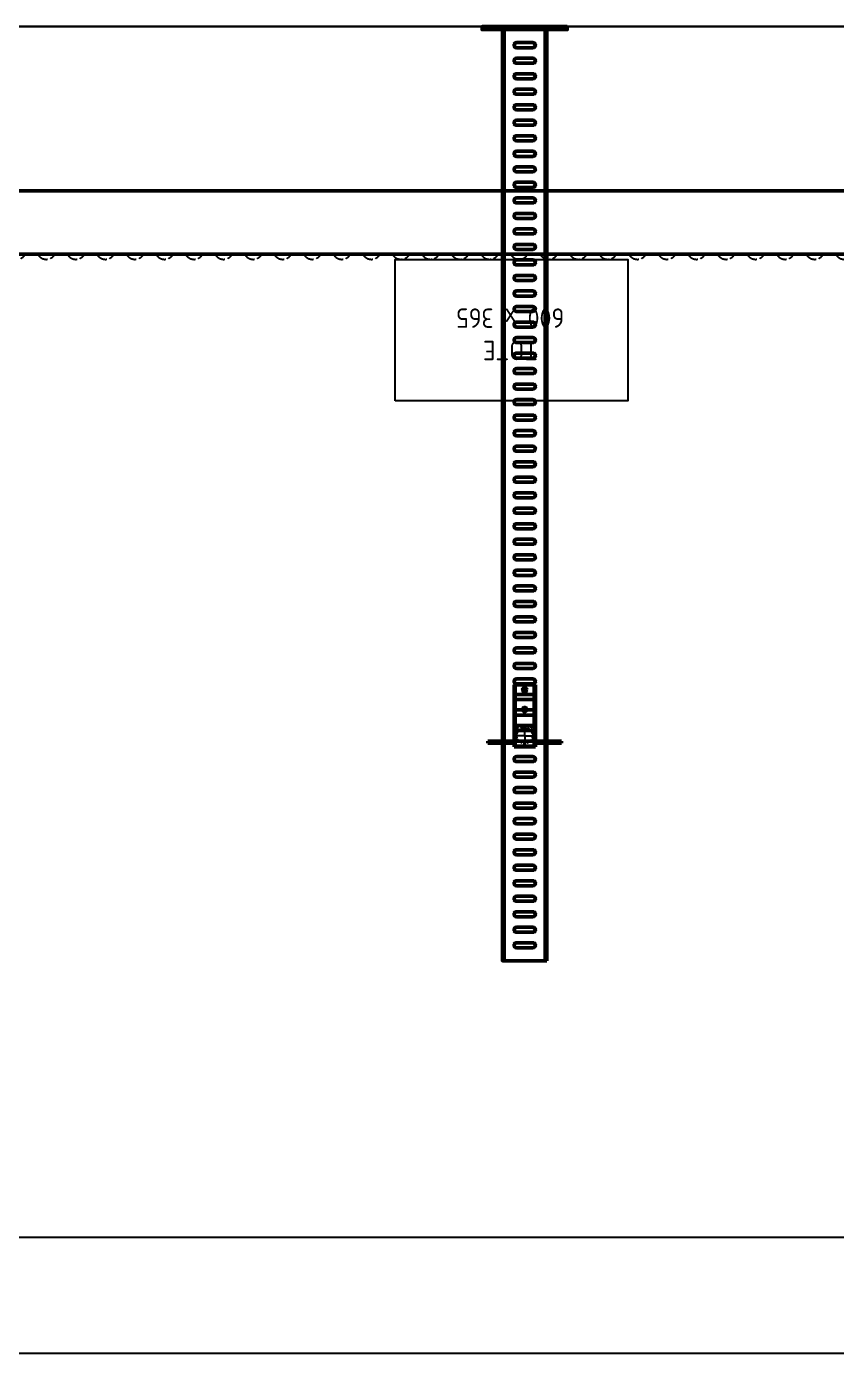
# Model space of a CAD drawing. Header units: millimetres. Extents: x 0 to 461941, y -159644 to 4828.
# Drawn here: x 226313 to 228401, y -151818 to -148398 of the extents above; entities that cross this region are included whole.
import ezdxf

# ---------------------------------------------------------------- set-up
doc = ezdxf.new("R2010")
doc.units = ezdxf.units.MM
doc.linetypes.add('Xref Conv Decant Product Tote$0$AM_ISO02W050', pattern=[7.5, 6, -1.5])
doc.linetypes.add('Xref Conv Decant Product Tote$0$MultiDeck$0$Conveyor - Ground 940 aisles$0$HIDDEN', pattern=[9.525, 6.35, -3.175])
for name, color, linetype in [('AM_BOR', 4, 'Continuous'), ('Xref Conv Decant Empty Tote$0$B', 4, 'Continuous'), ('Xref Conv Decant Empty Tote$0$Mezz', 1, 'Continuous'), ('Xref Conv Decant In$0$P_Number1', 4, 'Continuous'), ('Xref Conv Decant Product Tote$0$B', 4, 'Continuous'), ('Xref Conv Decant Product Tote$0$MultiDeck$0$Conveyor - Ground 940 aisles$0$D', 7, 'Continuous'), ('Xref Conv Decant Product Tote$0$MultiDeck$0$Conveyor - Ground 940 aisles$0$H', 7, 'Xref Conv Decant Product Tote$0$MultiDeck$0$Conveyor - Ground 940 aisles$0$HIDDEN'), ('Xref Conv Decant Product Tote$0$Tote', 7, 'Continuous')]:
    doc.layers.add(name, color=color, linetype=linetype)
doc.layers.add('Xref Conv Decant Product Tote$0$Conv- Product decant', color=3, linetype='Continuous', lineweight=50)
doc.layers.add('Xref Conv Decant Product Tote$0$Hidden', color=9, linetype='Xref Conv Decant Product Tote$0$AM_ISO02W050', lineweight=25)
doc.styles.add('Xref Conv Decant Product Tote$0$STANDARD', font='ISOCP.SHX')

# ---------------------------------------------------------------- blocks, each defined once
blk = doc.blocks.new('Xref Conv Decant Empty Tote')
at = {"layer": 'Xref Conv Decant Empty Tote$0$B'}
blk.add_line((242903.7, -148397.6), (134788.8, -148397.6), dxfattribs=at)
at = {"layer": 'Xref Conv Decant Empty Tote$0$Mezz'}
blk.add_lwpolyline([(144253.6, -151517.6), (239475.4, -151517.6), (239475.4, -151817.6), (144253.6, -151817.6)], close=True, dxfattribs=at)
blk = doc.blocks.new('*U364')
blk.add_lwpolyline([(0, 0), (3657.6, 0), (3657.6, -163.5), (0, -163.5)], close=True)
at = {"layer": 'Xref Conv Decant Product Tote$0$Hidden', "ltscale": 5}
for centre in [(38.1, -12), (114.3, -12), (190.5, -12), (266.7, -12), (342.9, -12), (419.1, -12), (495.3, -12), (571.5, -12), (647.7, -12), (723.9, -12), (800.1, -12), (876.3, -12), (952.5, -12), (1028.7, -12), (1104.9, -12), (1181.1, -12), (1257.3, -12), (1333.5, -12), (1409.7, -12), (1485.9, -12), (1562.1, -12), (1638.3, -12), (1714.5, -12), (1790.7, -12), (1866.9, -12), (1943.1, -12), (2019.3, -12), (2095.5, -12), (2171.7, -12), (2247.9, -12), (2324.1, -12), (2400.3, -12), (2476.5, -12), (2552.7, -12), (2628.9, -12), (2705.1, -12), (2781.3, -12), (2857.5, -12), (2933.7, -12), (3009.9, -12), (3086.1, -12), (3162.3, -12), (3238.5, -12), (3314.7, -12), (3390.9, -12), (3467.1, -12), (3543.3, -12), (3619.5, -12)]:
    blk.add_arc(centre, 25, 28.6854, 151.3146, dxfattribs=at)
blk = doc.blocks.new('Xref Conv Decant Product Tote$0$Tote side 600 x 365')
at = {"layer": 'Xref Conv Decant Product Tote$0$Tote'}
blk.add_lwpolyline([(600, 365), (600, 0), (0, 0), (0, 365)], close=True, dxfattribs=at)
at = {"layer": 'Xref Conv Decant Product Tote$0$Tote', "insert": (124.2, 259.8), "char_height": 50, "attachment_point": 1, "style": 'Xref Conv Decant Product Tote$0$STANDARD'}
blk.add_mtext_dynamic_manual_height_columns('\\pi107.5;TOTE\\P\\pi39.971;600 x 365', width=355.005, gutter_width=12.5, heights=[0], dxfattribs=at)
blk = doc.blocks.new('Xref Conv Decant Product Tote$0$SLOT (0deg)')
blk.add_lwpolyline([(-21, 6.5, 1), (-21, -6.5), (21, -6.5, 1), (21, 6.5)], format="xyb", close=True)
blk = doc.blocks.new('*U385')
for p, q in [((-95.2, 18.7), (-29.9, 18.7)), ((-95.2, 18.7), (-95.2, 13.7)), ((-95.2, 13.7), (-29.9, 13.7)), ((-27.5, 28.5), (27.5, 28.5)), ((-27.5, -131.5), (-27.5, 28.5)), ((-24.5, -131.5), (-24.5, 28.5)), ((24.5, -131.5), (24.5, 28.5)), ((27.5, -131.5), (27.5, 28.5)), ((30, 18.7), (95.2, 18.7)), ((95.2, 13.7), (30, 13.7)), ((95.2, 18.7), (95.2, 13.7)), ((-27.5, -131.5), (27.5, -131.5))]:
    blk.add_line(p, q)
for centre in [(0, -67.5), (0, -118.5)]:
    blk.add_circle(centre, 5.5)
for centre, start, end in [((-29.9, 10.5), 0, 90), ((30, 10.5), 90, 180)]:
    blk.add_arc(centre, 3.2, start, end)
at = {"layer": 'Xref Conv Decant Product Tote$0$MultiDeck$0$Conveyor - Ground 940 aisles$0$D', "linetype": 'Xref Conv Decant Product Tote$0$MultiDeck$0$Conveyor - Ground 940 aisles$0$HIDDEN'}
for p, q in [((-26.8, 10.5), (-26.8, -1.6)), ((-21.8, 10.5), (-21.8, -1.5)), ((21.8, 10.5), (21.8, -1.5)), ((26.8, 10.5), (26.8, -1.6))]:
    blk.add_line(p, q, dxfattribs=at)
at = {"layer": 'Xref Conv Decant Product Tote$0$MultiDeck$0$Conveyor - Ground 940 aisles$0$D'}
for p, q in [((-2, 0), (-21, 0)), ((-1, 0), (1, 0)), ((0, 2), (0, 21)), ((0, -1), (0, 1)), ((2, 0), (21, 0)), ((0, -2), (0, -21)), ((-4, -67.5), (-7.5, -67.5)), ((-2, -67.5), (2, -67.5)), ((0, -63.5), (0, -60)), ((0, -69.5), (0, -65.5)), ((4, -67.5), (7.5, -67.5)), ((0, -71.5), (0, -75)), ((-4, -118.5), (-7.5, -118.5)), ((-2, -118.5), (2, -118.5)), ((0, -114.5), (0, -111)), ((0, -120.5), (0, -116.5)), ((0, -122.5), (0, -126)), ((4, -118.5), (7.5, -118.5))]:
    blk.add_line(p, q, dxfattribs=at)
at = {"layer": 'Xref Conv Decant Product Tote$0$MultiDeck$0$Conveyor - Ground 940 aisles$0$D', "linetype": 'Xref Conv Decant Product Tote$0$MultiDeck$0$Conveyor - Ground 940 aisles$0$HIDDEN'}
blk.add_circle((0, 0), 20, dxfattribs=at)
for centre, radius, start, end in [((-29.9, 10.5), 8.2, 0, 90), ((30, 10.5), 8.2, 90, 180), ((0, 0), 26.8, 183.5004, 356.4996), ((0, 0), 21.8, 183.8813, 356.1187)]:
    blk.add_arc(centre, radius, start, end, dxfattribs=at)
at = {"layer": 'Xref Conv Decant Product Tote$0$MultiDeck$0$Conveyor - Ground 940 aisles$0$H'}
for p, q in [((-88.7, 18.7), (-88.7, 13.7)), ((-63.7, 18.7), (-63.7, 13.7)), ((63.7, 18.7), (63.7, 13.7)), ((88.7, 18.7), (88.7, 13.7))]:
    blk.add_line(p, q, dxfattribs=at)
blk = doc.blocks.new('*U413')
for p, q in [((-52.5, 2408), (-52.5, 8)), ((52.5, 8), (52.5, 2408))]:
    blk.add_line(p, q)
for points in [[(-57.5, 2408), (57.5, 2408), (57.5, 8), (-57.5, 8)], [(-110, 0), (110, 0), (110, 8), (-110, 8)]]:
    blk.add_lwpolyline(points, close=True)
at = {"layer": 'Xref Conv Decant Product Tote$0$Hidden'}
for p, q in [((-90, 8), (-90, 0)), ((-76, 8), (-76, 0)), ((76, 8), (76, 0)), ((90, 8), (90, 0))]:
    blk.add_line(p, q, dxfattribs=at)
for name, p in [('Xref Conv Decant Product Tote$0$SLOT (0deg)', (0, 2368)), ('Xref Conv Decant Product Tote$0$SLOT (0deg)', (0, 2328)), ('Xref Conv Decant Product Tote$0$SLOT (0deg)', (0, 2288)), ('Xref Conv Decant Product Tote$0$SLOT (0deg)', (0, 2248)), ('Xref Conv Decant Product Tote$0$SLOT (0deg)', (0, 2208)), ('Xref Conv Decant Product Tote$0$SLOT (0deg)', (0, 2168)), ('Xref Conv Decant Product Tote$0$SLOT (0deg)', (0, 2128)), ('Xref Conv Decant Product Tote$0$SLOT (0deg)', (0, 2088)), ('Xref Conv Decant Product Tote$0$SLOT (0deg)', (0, 2048)), ('Xref Conv Decant Product Tote$0$SLOT (0deg)', (0, 2008)), ('Xref Conv Decant Product Tote$0$SLOT (0deg)', (0, 1968)), ('Xref Conv Decant Product Tote$0$SLOT (0deg)', (0, 1928)), ('Xref Conv Decant Product Tote$0$SLOT (0deg)', (0, 1888)), ('*U385', (0, 1828)), ('*U385', (0, 1828)), ('Xref Conv Decant Product Tote$0$SLOT (0deg)', (0, 1848)), ('Xref Conv Decant Product Tote$0$SLOT (0deg)', (0, 1808)), ('Xref Conv Decant Product Tote$0$SLOT (0deg)', (0, 1768)), ('Xref Conv Decant Product Tote$0$SLOT (0deg)', (0, 1728)), ('Xref Conv Decant Product Tote$0$SLOT (0deg)', (0, 1688)), ('Xref Conv Decant Product Tote$0$SLOT (0deg)', (0, 1648)), ('Xref Conv Decant Product Tote$0$SLOT (0deg)', (0, 1608)), ('Xref Conv Decant Product Tote$0$SLOT (0deg)', (0, 1568)), ('Xref Conv Decant Product Tote$0$SLOT (0deg)', (0, 1528)), ('Xref Conv Decant Product Tote$0$SLOT (0deg)', (0, 1488)), ('Xref Conv Decant Product Tote$0$SLOT (0deg)', (0, 1448)), ('Xref Conv Decant Product Tote$0$SLOT (0deg)', (0, 1408)), ('Xref Conv Decant Product Tote$0$SLOT (0deg)', (0, 1368)), ('Xref Conv Decant Product Tote$0$SLOT (0deg)', (0, 1328)), ('Xref Conv Decant Product Tote$0$SLOT (0deg)', (0, 1288)), ('Xref Conv Decant Product Tote$0$SLOT (0deg)', (0, 1248)), ('Xref Conv Decant Product Tote$0$SLOT (0deg)', (0, 1208)), ('Xref Conv Decant Product Tote$0$SLOT (0deg)', (0, 1168)), ('Xref Conv Decant Product Tote$0$SLOT (0deg)', (0, 1128)), ('Xref Conv Decant Product Tote$0$SLOT (0deg)', (0, 1088)), ('Xref Conv Decant Product Tote$0$SLOT (0deg)', (0, 1048)), ('Xref Conv Decant Product Tote$0$SLOT (0deg)', (0, 1008)), ('Xref Conv Decant Product Tote$0$SLOT (0deg)', (0, 968)), ('Xref Conv Decant Product Tote$0$SLOT (0deg)', (0, 928)), ('Xref Conv Decant Product Tote$0$SLOT (0deg)', (0, 888)), ('Xref Conv Decant Product Tote$0$SLOT (0deg)', (0, 848)), ('Xref Conv Decant Product Tote$0$SLOT (0deg)', (0, 808)), ('Xref Conv Decant Product Tote$0$SLOT (0deg)', (0, 768)), ('Xref Conv Decant Product Tote$0$SLOT (0deg)', (0, 728)), ('Xref Conv Decant Product Tote$0$SLOT (0deg)', (0, 688)), ('Xref Conv Decant Product Tote$0$SLOT (0deg)', (0, 648)), ('Xref Conv Decant Product Tote$0$SLOT (0deg)', (0, 608)), ('Xref Conv Decant Product Tote$0$SLOT (0deg)', (0, 568)), ('Xref Conv Decant Product Tote$0$SLOT (0deg)', (0, 528)), ('Xref Conv Decant Product Tote$0$SLOT (0deg)', (0, 488)), ('Xref Conv Decant Product Tote$0$SLOT (0deg)', (0, 448)), ('Xref Conv Decant Product Tote$0$SLOT (0deg)', (0, 408)), ('Xref Conv Decant Product Tote$0$SLOT (0deg)', (0, 368)), ('Xref Conv Decant Product Tote$0$SLOT (0deg)', (0, 328)), ('Xref Conv Decant Product Tote$0$SLOT (0deg)', (0, 288)), ('Xref Conv Decant Product Tote$0$SLOT (0deg)', (0, 248)), ('Xref Conv Decant Product Tote$0$SLOT (0deg)', (0, 208)), ('Xref Conv Decant Product Tote$0$SLOT (0deg)', (0, 168)), ('Xref Conv Decant Product Tote$0$SLOT (0deg)', (0, 128)), ('Xref Conv Decant Product Tote$0$SLOT (0deg)', (0, 88)), ('Xref Conv Decant Product Tote$0$SLOT (0deg)', (0, 48))]:
    blk.add_blockref(name, p)
blk = doc.blocks.new('Xref Conv Decant Product Tote')
at = {"layer": 'Xref Conv Decant Product Tote$0$B'}
blk.add_line((242903.7, -148397.6), (134788.8, -148397.6), dxfattribs=at)
at = {"layer": 'Xref Conv Decant Product Tote$0$Conv- Product decant', "rotation": 180}
for name, p in [('*U413', (227597.5, -148397.6)), ('*U364', (229678.9, -148984.6))]:
    blk.add_blockref(name, p, dxfattribs=at)
at = {"layer": 'Xref Conv Decant Product Tote$0$Tote', "rotation": 180}
blk.add_blockref('Xref Conv Decant Product Tote$0$Tote side 600 x 365', (227863.3, -148997.6), dxfattribs=at)
blk = doc.blocks.new('Xref Conv Decant In')
at = {"layer": 'Xref Conv Decant In$0$P_Number1'}
blk.add_line((146225.2, -148397.6), (236367.6, -148397.6), dxfattribs=at)

msp = doc.modelspace()

# ---------------------------------------------------------------- block references
for name in ['Xref Conv Decant Empty Tote', 'Xref Conv Decant Product Tote']:
    msp.add_blockref(name, (0, 0))
at = {"layer": 'AM_BOR'}
for name in ['Xref Conv Decant Product Tote', 'Xref Conv Decant In']:
    msp.add_blockref(name, (0, 0), dxfattribs=at)

doc.saveas('drawing.dxf')
